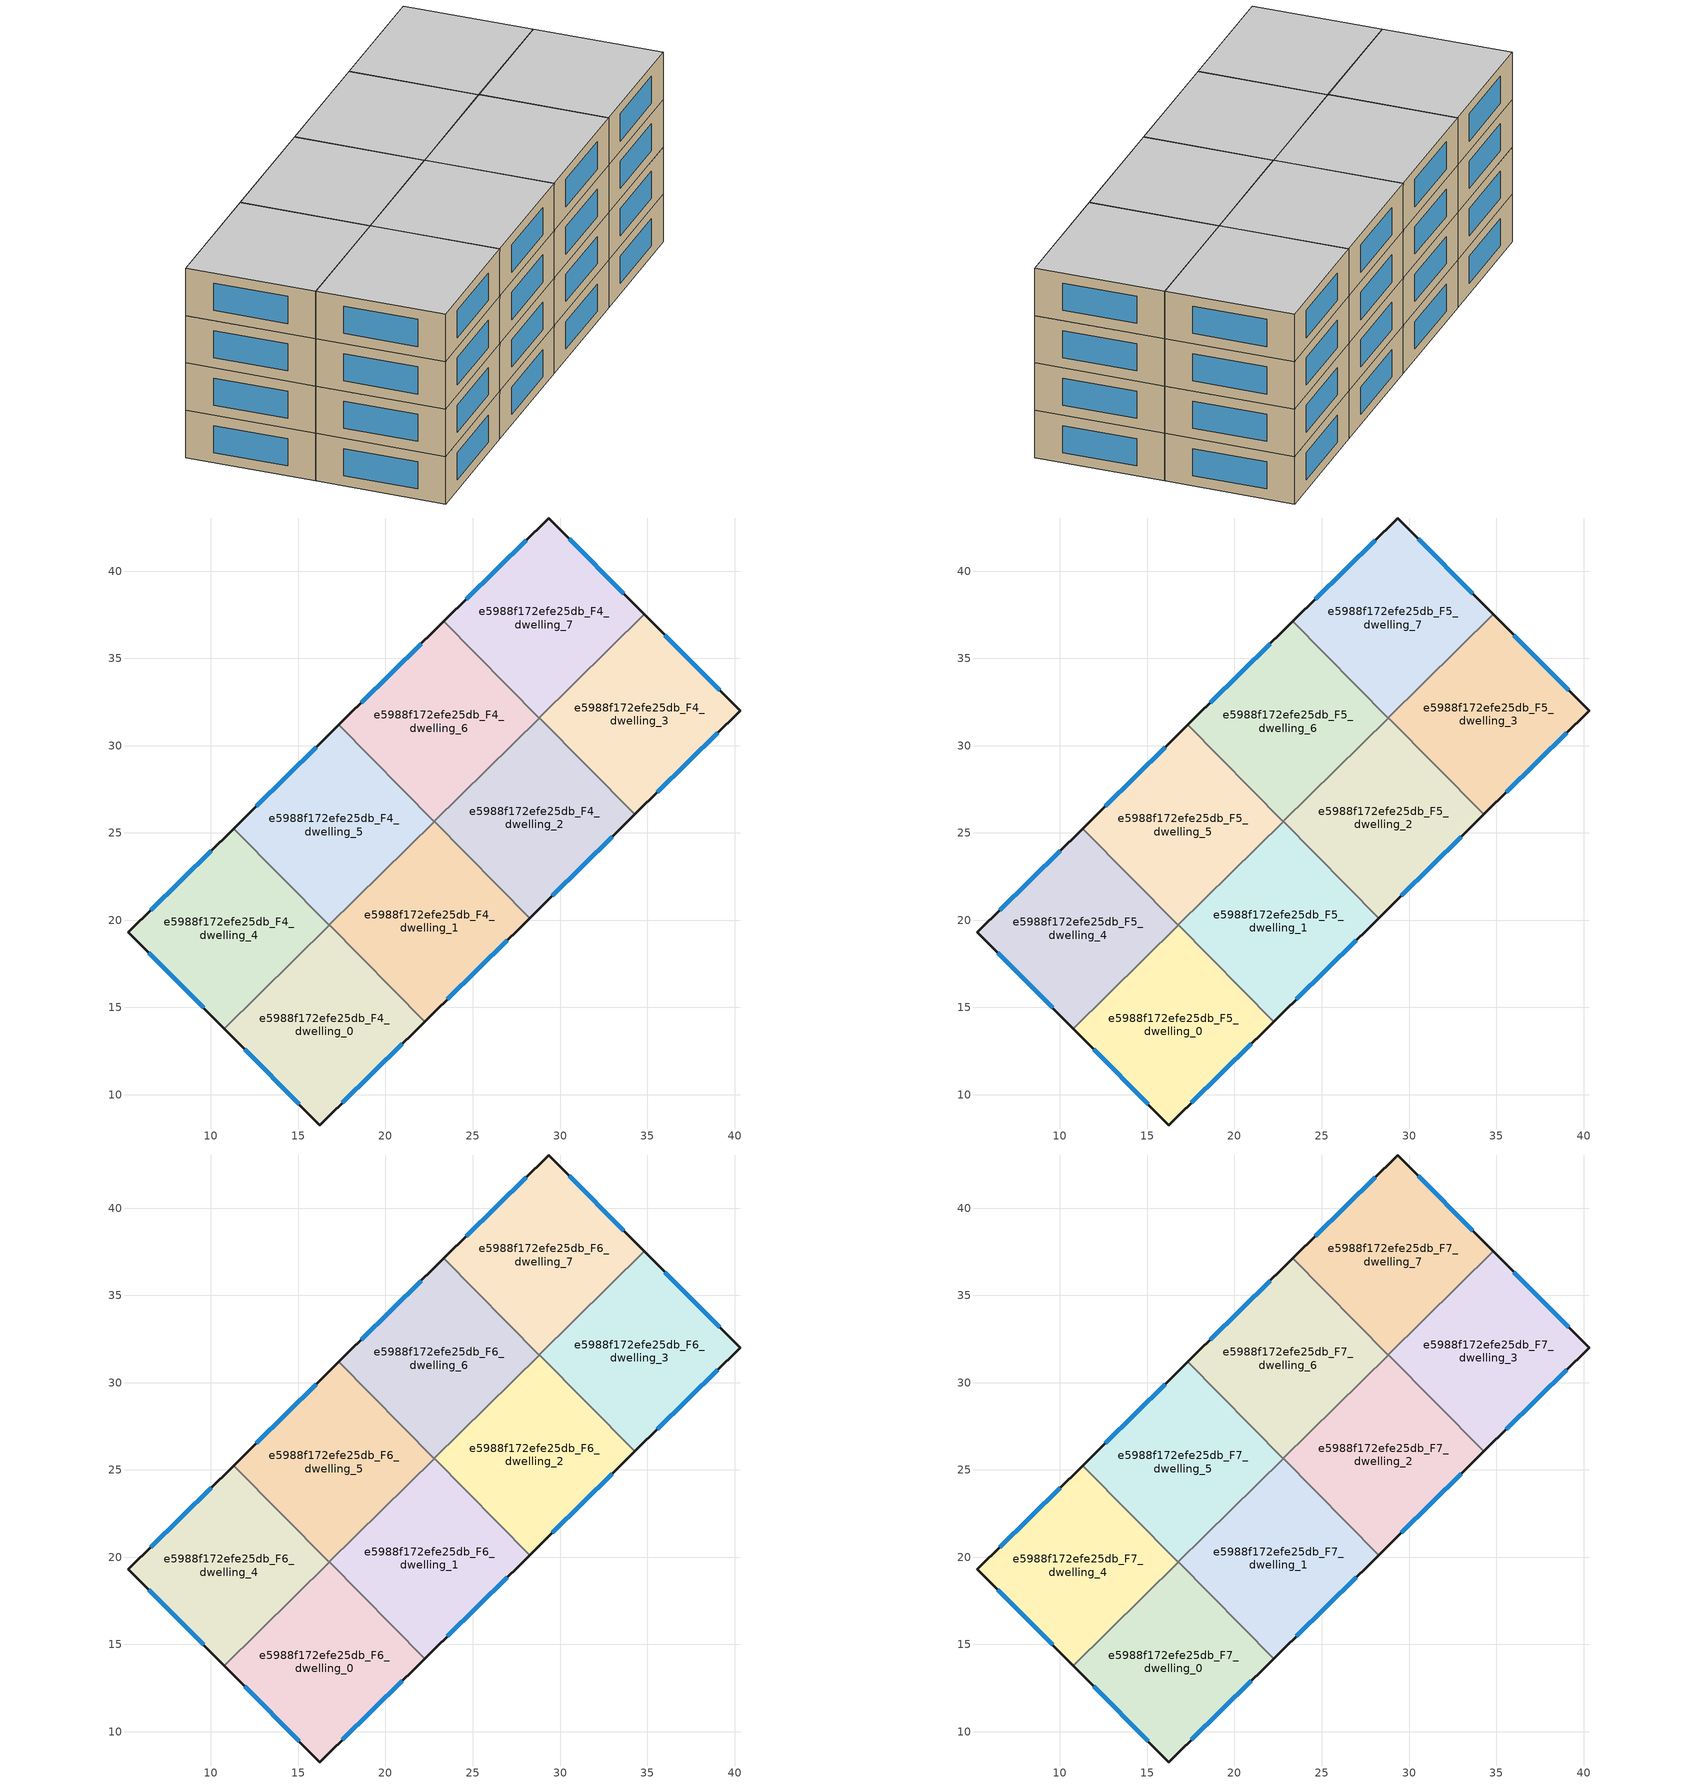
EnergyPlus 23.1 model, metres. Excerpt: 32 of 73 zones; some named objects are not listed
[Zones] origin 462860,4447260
e5988f172efe25db_F4_dwelling_0
 floor to e5988f172efe25db_F3_dwelling_0 (EU_floor_Construction): 16.79,19.73 22.25,14.19 16.25,8.27 10.76,13.79 z12
 wall outside (EU_wall_Construction): 10.76,13.79 16.25,8.27 22.25,14.19 z12:15
 wall to e5988f172efe25db_F4_dwelling_1 (EU_wall_Construction): 22.25,14.19 16.79,19.73 z12:15
 wall to e5988f172efe25db_F4_dwelling_4 (EU_wall_Construction): 16.77,19.71 10.76,13.79 z12:15
 wall to e5988f172efe25db_F4_dwelling_5 (EU_wall_Construction): 16.79,19.73 16.77,19.71 z12:15
 window (EU_Window_Construction): 17.53,9.54 20.97,12.92 / 11.94,12.61 15.07,9.45 z12.64:14.36
e5988f172efe25db_F4_dwelling_1
 floor to e5988f172efe25db_F3_dwelling_1 (EU_floor_Construction): 22.8,25.67 28.27,20.12 22.25,14.19 16.79,19.73 z12
 wall outside (EU_wall_Construction): 22.25,14.19 28.27,20.12 z12:15
 wall to e5988f172efe25db_F4_dwelling_2 (EU_wall_Construction): 28.27,20.12 22.8,25.67 z12:15
 wall to e5988f172efe25db_F4_dwelling_5 (EU_wall_Construction): 22.78,25.65 16.79,19.73 z12:15
 wall to e5988f172efe25db_F4_dwelling_6 (EU_wall_Construction): 22.8,25.67 22.78,25.65 z12:15
 window (EU_Window_Construction): 23.54,15.46 26.98,18.85 z12.64:14.36
e5988f172efe25db_F4_dwelling_2
 floor to e5988f172efe25db_F3_dwelling_2 (EU_floor_Construction): 28.82,31.6 34.29,26.06 28.27,20.12 22.8,25.67 z12
 wall outside (EU_wall_Construction): 28.27,20.12 34.29,26.06 z12:15
 wall to e5988f172efe25db_F4_dwelling_3 (EU_wall_Construction): 34.29,26.06 28.82,31.6 z12:15
 wall to e5988f172efe25db_F4_dwelling_6 (EU_wall_Construction): 28.8,31.58 22.8,25.67 z12:15
 wall to e5988f172efe25db_F4_dwelling_7 (EU_wall_Construction): 28.82,31.6 28.8,31.58 z12:15
 window (EU_Window_Construction): 29.56,21.4 33,24.79 z12.64:14.36
e5988f172efe25db_F4_dwelling_3
 floor to e5988f172efe25db_F3_dwelling_3 (EU_floor_Construction): 34.83,37.52 40.31,32 34.29,26.06 28.82,31.6 z12
 wall outside (EU_wall_Construction): 34.29,26.06 40.31,32 34.83,37.52 z12:15
 wall to e5988f172efe25db_F4_dwelling_7 (EU_wall_Construction): 34.83,37.52 28.82,31.6 z12:15
 window (EU_Window_Construction): 39.14,33.18 36,36.34 / 35.58,27.33 39.02,30.73 z12.64:14.36
e5988f172efe25db_F4_dwelling_4
 floor to e5988f172efe25db_F3_dwelling_4 (EU_floor_Construction): 11.3,25.25 16.77,19.71 10.76,13.79 5.27,19.31 z12
 wall outside (EU_wall_Construction): 11.3,25.25 5.27,19.31 10.76,13.79 z12:15
 wall to e5988f172efe25db_F4_dwelling_5 (EU_wall_Construction): 16.77,19.71 11.3,25.25 z12:15
 window (EU_Window_Construction): 6.45,18.13 9.58,14.97 / 10.01,23.98 6.57,20.58 z12.64:14.36
e5988f172efe25db_F4_dwelling_5
 floor to e5988f172efe25db_F3_dwelling_5 (EU_floor_Construction): 17.32,31.19 22.78,25.64 16.77,19.71 11.3,25.25 z12
 wall outside (EU_wall_Construction): 17.32,31.19 11.3,25.25 z12:15
 wall to e5988f172efe25db_F4_dwelling_6 (EU_wall_Construction): 22.78,25.64 17.32,31.19 z12:15
 window (EU_Window_Construction): 16.03,29.92 12.59,26.53 z12.64:14.36
e5988f172efe25db_F4_dwelling_6
 floor to e5988f172efe25db_F3_dwelling_6 (EU_floor_Construction): 23.34,37.12 28.8,31.58 22.78,25.64 17.32,31.19 z12
 wall outside (EU_wall_Construction): 23.34,37.12 17.32,31.19 z12:15
 wall to e5988f172efe25db_F4_dwelling_7 (EU_wall_Construction): 28.8,31.58 23.34,37.12 z12:15
 window (EU_Window_Construction): 22.05,35.85 18.61,32.46 z12.64:14.36
e5988f172efe25db_F4_dwelling_7
 floor to e5988f172efe25db_F3_dwelling_7 (EU_floor_Construction): 29.34,43.04 34.83,37.52 28.8,31.58 23.34,37.12 z12
 wall outside (EU_wall_Construction): 34.83,37.52 29.34,43.04 23.34,37.12 z12:15
 window (EU_Window_Construction): 28.06,41.78 24.62,38.39 / 33.65,38.71 30.52,41.86 z12.64:14.36
e5988f172efe25db_F5_dwelling_0
 floor to e5988f172efe25db_F4_dwelling_0 (EU_floor_Construction): 16.79,19.73 22.25,14.19 16.25,8.27 10.76,13.79 z15
 wall outside (EU_wall_Construction): 10.76,13.79 16.25,8.27 22.25,14.19 z15:18
 wall to e5988f172efe25db_F5_dwelling_1 (EU_wall_Construction): 22.25,14.19 16.79,19.73 z15:18
 wall to e5988f172efe25db_F5_dwelling_4 (EU_wall_Construction): 16.77,19.71 10.76,13.79 z15:18
 wall to e5988f172efe25db_F5_dwelling_5 (EU_wall_Construction): 16.79,19.73 16.77,19.71 z15:18
 window (EU_Window_Construction): 17.53,9.54 20.97,12.92 / 11.94,12.61 15.07,9.45 z15.64:17.36
e5988f172efe25db_F5_dwelling_1
 floor to e5988f172efe25db_F4_dwelling_1 (EU_floor_Construction): 22.8,25.67 28.27,20.12 22.25,14.19 16.79,19.73 z15
 wall outside (EU_wall_Construction): 22.25,14.19 28.27,20.12 z15:18
 wall to e5988f172efe25db_F5_dwelling_2 (EU_wall_Construction): 28.27,20.12 22.8,25.67 z15:18
 wall to e5988f172efe25db_F5_dwelling_5 (EU_wall_Construction): 22.78,25.65 16.79,19.73 z15:18
 wall to e5988f172efe25db_F5_dwelling_6 (EU_wall_Construction): 22.8,25.67 22.78,25.65 z15:18
 window (EU_Window_Construction): 23.54,15.46 26.98,18.85 z15.64:17.36
e5988f172efe25db_F5_dwelling_2
 floor to e5988f172efe25db_F4_dwelling_2 (EU_floor_Construction): 28.82,31.6 34.29,26.06 28.27,20.12 22.8,25.67 z15
 wall outside (EU_wall_Construction): 28.27,20.12 34.29,26.06 z15:18
 wall to e5988f172efe25db_F5_dwelling_3 (EU_wall_Construction): 34.29,26.06 28.82,31.6 z15:18
 wall to e5988f172efe25db_F5_dwelling_6 (EU_wall_Construction): 28.8,31.58 22.8,25.67 z15:18
 wall to e5988f172efe25db_F5_dwelling_7 (EU_wall_Construction): 28.82,31.6 28.8,31.58 z15:18
 window (EU_Window_Construction): 29.56,21.4 33,24.79 z15.64:17.36
e5988f172efe25db_F5_dwelling_3
 floor to e5988f172efe25db_F4_dwelling_3 (EU_floor_Construction): 34.83,37.52 40.31,32 34.29,26.06 28.82,31.6 z15
 wall outside (EU_wall_Construction): 34.29,26.06 40.31,32 34.83,37.52 z15:18
 wall to e5988f172efe25db_F5_dwelling_7 (EU_wall_Construction): 34.83,37.52 28.82,31.6 z15:18
 window (EU_Window_Construction): 39.14,33.18 36,36.34 / 35.58,27.33 39.02,30.73 z15.64:17.36
e5988f172efe25db_F5_dwelling_4
 floor to e5988f172efe25db_F4_dwelling_4 (EU_floor_Construction): 11.3,25.25 16.77,19.71 10.76,13.79 5.27,19.31 z15
 wall outside (EU_wall_Construction): 11.3,25.25 5.27,19.31 10.76,13.79 z15:18
 wall to e5988f172efe25db_F5_dwelling_5 (EU_wall_Construction): 16.77,19.71 11.3,25.25 z15:18
 window (EU_Window_Construction): 6.45,18.13 9.58,14.97 / 10.01,23.98 6.57,20.58 z15.64:17.36
e5988f172efe25db_F5_dwelling_5
 floor to e5988f172efe25db_F4_dwelling_5 (EU_floor_Construction): 17.32,31.19 22.78,25.64 16.77,19.71 11.3,25.25 z15
 wall outside (EU_wall_Construction): 17.32,31.19 11.3,25.25 z15:18
 wall to e5988f172efe25db_F5_dwelling_6 (EU_wall_Construction): 22.78,25.64 17.32,31.19 z15:18
 window (EU_Window_Construction): 16.03,29.92 12.59,26.53 z15.64:17.36
e5988f172efe25db_F5_dwelling_6
 floor to e5988f172efe25db_F4_dwelling_6 (EU_floor_Construction): 23.34,37.12 28.8,31.58 22.78,25.64 17.32,31.19 z15
 wall outside (EU_wall_Construction): 23.34,37.12 17.32,31.19 z15:18
 wall to e5988f172efe25db_F5_dwelling_7 (EU_wall_Construction): 28.8,31.58 23.34,37.12 z15:18
 window (EU_Window_Construction): 22.05,35.85 18.61,32.46 z15.64:17.36
e5988f172efe25db_F5_dwelling_7
 floor to e5988f172efe25db_F4_dwelling_7 (EU_floor_Construction): 29.34,43.04 34.83,37.52 28.8,31.58 23.34,37.12 z15
 wall outside (EU_wall_Construction): 34.83,37.52 29.34,43.04 23.34,37.12 z15:18
 window (EU_Window_Construction): 28.06,41.78 24.62,38.39 / 33.65,38.71 30.52,41.86 z15.64:17.36
e5988f172efe25db_F6_dwelling_0
 floor to e5988f172efe25db_F5_dwelling_0 (EU_floor_Construction): 16.79,19.73 22.25,14.19 16.25,8.27 10.76,13.79 z18
 wall outside (EU_wall_Construction): 10.76,13.79 16.25,8.27 22.25,14.19 z18:21
 wall to e5988f172efe25db_F6_dwelling_1 (EU_wall_Construction): 22.25,14.19 16.79,19.73 z18:21
 wall to e5988f172efe25db_F6_dwelling_4 (EU_wall_Construction): 16.77,19.71 10.76,13.79 z18:21
 wall to e5988f172efe25db_F6_dwelling_5 (EU_wall_Construction): 16.79,19.73 16.77,19.71 z18:21
 window (EU_Window_Construction): 17.53,9.54 20.97,12.92 / 11.94,12.61 15.07,9.45 z18.64:20.36
e5988f172efe25db_F6_dwelling_1
 floor to e5988f172efe25db_F5_dwelling_1 (EU_floor_Construction): 22.8,25.67 28.27,20.12 22.25,14.19 16.79,19.73 z18
 wall outside (EU_wall_Construction): 22.25,14.19 28.27,20.12 z18:21
 wall to e5988f172efe25db_F6_dwelling_2 (EU_wall_Construction): 28.27,20.12 22.8,25.67 z18:21
 wall to e5988f172efe25db_F6_dwelling_5 (EU_wall_Construction): 22.78,25.65 16.79,19.73 z18:21
 wall to e5988f172efe25db_F6_dwelling_6 (EU_wall_Construction): 22.8,25.67 22.78,25.65 z18:21
 window (EU_Window_Construction): 23.54,15.46 26.98,18.85 z18.64:20.36
e5988f172efe25db_F6_dwelling_2
 floor to e5988f172efe25db_F5_dwelling_2 (EU_floor_Construction): 28.82,31.6 34.29,26.06 28.27,20.12 22.8,25.67 z18
 wall outside (EU_wall_Construction): 28.27,20.12 34.29,26.06 z18:21
 wall to e5988f172efe25db_F6_dwelling_3 (EU_wall_Construction): 34.29,26.06 28.82,31.6 z18:21
 wall to e5988f172efe25db_F6_dwelling_6 (EU_wall_Construction): 28.8,31.58 22.8,25.67 z18:21
 wall to e5988f172efe25db_F6_dwelling_7 (EU_wall_Construction): 28.82,31.6 28.8,31.58 z18:21
 window (EU_Window_Construction): 29.56,21.4 33,24.79 z18.64:20.36
e5988f172efe25db_F6_dwelling_3
 floor to e5988f172efe25db_F5_dwelling_3 (EU_floor_Construction): 34.83,37.52 40.31,32 34.29,26.06 28.82,31.6 z18
 wall outside (EU_wall_Construction): 34.29,26.06 40.31,32 34.83,37.52 z18:21
 wall to e5988f172efe25db_F6_dwelling_7 (EU_wall_Construction): 34.83,37.52 28.82,31.6 z18:21
 window (EU_Window_Construction): 39.14,33.18 36,36.34 / 35.58,27.33 39.02,30.73 z18.64:20.36
e5988f172efe25db_F6_dwelling_4
 floor to e5988f172efe25db_F5_dwelling_4 (EU_floor_Construction): 11.3,25.25 16.77,19.71 10.76,13.79 5.27,19.31 z18
 wall outside (EU_wall_Construction): 11.3,25.25 5.27,19.31 10.76,13.79 z18:21
 wall to e5988f172efe25db_F6_dwelling_5 (EU_wall_Construction): 16.77,19.71 11.3,25.25 z18:21
 window (EU_Window_Construction): 6.45,18.13 9.58,14.97 / 10.01,23.98 6.57,20.58 z18.64:20.36
e5988f172efe25db_F6_dwelling_5
 floor to e5988f172efe25db_F5_dwelling_5 (EU_floor_Construction): 17.32,31.19 22.78,25.64 16.77,19.71 11.3,25.25 z18
 wall outside (EU_wall_Construction): 17.32,31.19 11.3,25.25 z18:21
 wall to e5988f172efe25db_F6_dwelling_6 (EU_wall_Construction): 22.78,25.64 17.32,31.19 z18:21
 window (EU_Window_Construction): 16.03,29.92 12.59,26.53 z18.64:20.36
e5988f172efe25db_F6_dwelling_6
 floor to e5988f172efe25db_F5_dwelling_6 (EU_floor_Construction): 23.34,37.12 28.8,31.58 22.78,25.64 17.32,31.19 z18
 wall outside (EU_wall_Construction): 23.34,37.12 17.32,31.19 z18:21
 wall to e5988f172efe25db_F6_dwelling_7 (EU_wall_Construction): 28.8,31.58 23.34,37.12 z18:21
 window (EU_Window_Construction): 22.05,35.85 18.61,32.46 z18.64:20.36
e5988f172efe25db_F6_dwelling_7
 floor to e5988f172efe25db_F5_dwelling_7 (EU_floor_Construction): 29.34,43.04 34.83,37.52 28.8,31.58 23.34,37.12 z18
 wall outside (EU_wall_Construction): 34.83,37.52 29.34,43.04 23.34,37.12 z18:21
 window (EU_Window_Construction): 28.06,41.78 24.62,38.39 / 33.65,38.71 30.52,41.86 z18.64:20.36
e5988f172efe25db_F7_dwelling_0
 floor to e5988f172efe25db_F6_dwelling_0 (EU_floor_Construction): 16.79,19.73 22.25,14.19 16.25,8.27 10.76,13.79 z21
 wall outside (EU_wall_Construction): 10.76,13.79 16.25,8.27 22.25,14.19 z21:24
 wall to e5988f172efe25db_F7_dwelling_1 (EU_wall_Construction): 22.25,14.19 16.79,19.73 z21:24
 wall to e5988f172efe25db_F7_dwelling_4 (EU_wall_Construction): 16.77,19.71 10.76,13.79 z21:24
 wall to e5988f172efe25db_F7_dwelling_5 (EU_wall_Construction): 16.79,19.73 16.77,19.71 z21:24
 window (EU_Window_Construction): 17.53,9.54 20.97,12.92 / 11.94,12.61 15.07,9.45 z21.64:23.36
 ceiling to e5988f172efe25db_F8_dwelling_0 (EU_floor_Construction): 22.25,14.19 16.79,19.73 10.76,13.79 16.25,8.27 z24
e5988f172efe25db_F7_dwelling_1
 floor to e5988f172efe25db_F6_dwelling_1 (EU_floor_Construction): 22.8,25.67 28.27,20.12 22.25,14.19 16.79,19.73 z21
 wall outside (EU_wall_Construction): 22.25,14.19 28.27,20.12 z21:24
 wall to e5988f172efe25db_F7_dwelling_2 (EU_wall_Construction): 28.27,20.12 22.8,25.67 z21:24
 wall to e5988f172efe25db_F7_dwelling_5 (EU_wall_Construction): 22.78,25.65 16.79,19.73 z21:24
 wall to e5988f172efe25db_F7_dwelling_6 (EU_wall_Construction): 22.8,25.67 22.78,25.65 z21:24
 window (EU_Window_Construction): 23.54,15.46 26.98,18.85 z21.64:23.36
 ceiling to e5988f172efe25db_F8_dwelling_1 (EU_floor_Construction): 28.27,20.12 22.8,25.67 16.79,19.73 22.25,14.19 z24
e5988f172efe25db_F7_dwelling_2
 floor to e5988f172efe25db_F6_dwelling_2 (EU_floor_Construction): 28.82,31.6 34.29,26.06 28.27,20.12 22.8,25.67 z21
 wall outside (EU_wall_Construction): 28.27,20.12 34.29,26.06 z21:24
 wall to e5988f172efe25db_F7_dwelling_3 (EU_wall_Construction): 34.29,26.06 28.82,31.6 z21:24
 wall to e5988f172efe25db_F7_dwelling_6 (EU_wall_Construction): 28.8,31.58 22.8,25.67 z21:24
 wall to e5988f172efe25db_F7_dwelling_7 (EU_wall_Construction): 28.82,31.6 28.8,31.58 z21:24
 window (EU_Window_Construction): 29.56,21.4 33,24.79 z21.64:23.36
 ceiling to e5988f172efe25db_F8_dwelling_2 (EU_floor_Construction): 34.29,26.06 28.82,31.6 22.8,25.67 28.27,20.12 z24
e5988f172efe25db_F7_dwelling_3
 floor to e5988f172efe25db_F6_dwelling_3 (EU_floor_Construction): 34.83,37.52 40.31,32 34.29,26.06 28.82,31.6 z21
 wall outside (EU_wall_Construction): 34.29,26.06 40.31,32 34.83,37.52 z21:24
 wall to e5988f172efe25db_F7_dwelling_7 (EU_wall_Construction): 34.83,37.52 28.82,31.6 z21:24
 window (EU_Window_Construction): 39.14,33.18 36,36.34 / 35.58,27.33 39.02,30.73 z21.64:23.36
 ceiling to e5988f172efe25db_F8_dwelling_3 (EU_floor_Construction): 40.31,32 34.83,37.52 28.82,31.6 34.29,26.06 z24
e5988f172efe25db_F7_dwelling_4
 floor to e5988f172efe25db_F6_dwelling_4 (EU_floor_Construction): 11.3,25.25 16.77,19.71 10.76,13.79 5.27,19.31 z21
 wall outside (EU_wall_Construction): 11.3,25.25 5.27,19.31 10.76,13.79 z21:24
 wall to e5988f172efe25db_F7_dwelling_5 (EU_wall_Construction): 16.77,19.71 11.3,25.25 z21:24
 window (EU_Window_Construction): 6.45,18.13 9.58,14.97 / 10.01,23.98 6.57,20.58 z21.64:23.36
 ceiling to e5988f172efe25db_F8_dwelling_4 (EU_floor_Construction): 16.77,19.71 11.3,25.25 5.27,19.31 10.76,13.79 z24
e5988f172efe25db_F7_dwelling_5
 floor to e5988f172efe25db_F6_dwelling_5 (EU_floor_Construction): 17.32,31.19 22.78,25.64 16.77,19.71 11.3,25.25 z21
 wall outside (EU_wall_Construction): 17.32,31.19 11.3,25.25 z21:24
 wall to e5988f172efe25db_F7_dwelling_6 (EU_wall_Construction): 22.78,25.64 17.32,31.19 z21:24
 window (EU_Window_Construction): 16.03,29.92 12.59,26.53 z21.64:23.36
 ceiling to e5988f172efe25db_F8_dwelling_5 (EU_floor_Construction): 22.78,25.64 17.32,31.19 11.3,25.25 16.77,19.71 z24
e5988f172efe25db_F7_dwelling_6
 floor to e5988f172efe25db_F6_dwelling_6 (EU_floor_Construction): 23.34,37.12 28.8,31.58 22.78,25.64 17.32,31.19 z21
 wall outside (EU_wall_Construction): 23.34,37.12 17.32,31.19 z21:24
 wall to e5988f172efe25db_F7_dwelling_7 (EU_wall_Construction): 28.8,31.58 23.34,37.12 z21:24
 window (EU_Window_Construction): 22.05,35.85 18.61,32.46 z21.64:23.36
 ceiling to e5988f172efe25db_F8_dwelling_6 (EU_floor_Construction): 28.8,31.58 23.34,37.12 17.32,31.19 22.78,25.64 z24
e5988f172efe25db_F7_dwelling_7
 floor to e5988f172efe25db_F6_dwelling_7 (EU_floor_Construction): 29.34,43.04 34.83,37.52 28.8,31.58 23.34,37.12 z21
 wall outside (EU_wall_Construction): 34.83,37.52 29.34,43.04 23.34,37.12 z21:24
 window (EU_Window_Construction): 28.06,41.78 24.62,38.39 / 33.65,38.71 30.52,41.86 z21.64:23.36
 ceiling to e5988f172efe25db_F8_dwelling_7 (EU_floor_Construction): 34.83,37.52 29.34,43.04 23.34,37.12 28.8,31.58 z24
[Building]
EU S2 Campaign: North Axis=0; Terrain=City; Solar Distribution=FullExterior
[Site:Location]
Yerevan-Zvartnots.Intl.AP: Latitude=40.15; Longitude=44.383; Time Zone=4; Elevation=854
[SizingPeriod:WeatherFileDays]
AnnualSizingPeriod: Begin Month=1; Begin Day of Month=1; End Month=12; End Day of Month=31; Day of Week for Start Day=Monday; Use Weather File Daylight Saving Period=No; Use Weather File Rain and Snow Indicators=No
[MATERIAL]
EU_InternalMass_Material: Roughness=MediumRough; Thickness=0.1; Conductivity=1; Density=1800; Specific Heat=900; Thermal Absorptance=0.9; Solar Absorptance=0.7; Visible Absorptance=0.7
[MATERIAL:NOMASS] Roughness=MediumRough; Thermal Absorptance=0.9; Solar Absorptance=0.7; Visible Absorptance=0.7
Name | Thermal Resistance
EU_wall_NoMass | 1.05043
EU_floor_NoMass | 0.478065
[WINDOWMATERIAL:SIMPLEGLAZINGSYSTEM]
EU_Window_SimpleGlazing: UFactor=2.5566; Solar Heat Gain Coefficient=0.75; Visible Transmittance=0.75
[CONSTRUCTION]
EU_wall_Construction: EU_wall_NoMass
EU_floor_Construction: EU_floor_NoMass
EU_Window_Construction: EU_Window_SimpleGlazing
EU_InternalMass_Construction: EU_InternalMass_Material
[ZONE] Type=1; Multiplier=1; Ceiling Height=autocalculate; Floor Area=autocalculate; Part of Total Floor Area=Yes
Name | Volume
e5988f172efe25db_F4_dwelling_0; e5988f172efe25db_F5_dwelling_0; e5988f172efe25db_F6_dwelling_0; e5988f172efe25db_F7_dwelling_0 | 197.323
e5988f172efe25db_F4_dwelling_1; e5988f172efe25db_F5_dwelling_1; e5988f172efe25db_F6_dwelling_1; e5988f172efe25db_F7_dwelling_1 | 197.292
e5988f172efe25db_F4_dwelling_2; e5988f172efe25db_F5_dwelling_2; e5988f172efe25db_F6_dwelling_2; e5988f172efe25db_F7_dwelling_2 | 197.291
e5988f172efe25db_F4_dwelling_3; e5988f172efe25db_F5_dwelling_3; e5988f172efe25db_F6_dwelling_3; e5988f172efe25db_F7_dwelling_3 | 197.306
e5988f172efe25db_F4_dwelling_4; e5988f172efe25db_F5_dwelling_4; e5988f172efe25db_F6_dwelling_4; e5988f172efe25db_F7_dwelling_4; e5988f172efe25db_F4_dwelling_7; e5988f172efe25db_F5_dwelling_7; e5988f172efe25db_F6_dwelling_7; e5988f172efe25db_F7_dwelling_7 | 197.342
e5988f172efe25db_F4_dwelling_5; e5988f172efe25db_F5_dwelling_5; e5988f172efe25db_F6_dwelling_5; e5988f172efe25db_F7_dwelling_5 | 197.328
e5988f172efe25db_F4_dwelling_6; e5988f172efe25db_F5_dwelling_6; e5988f172efe25db_F6_dwelling_6; e5988f172efe25db_F7_dwelling_6 | 197.345
[INTERNALMASS] Construction=EU_InternalMass_Construction
Name | Zone or ZoneList | Surface Area
e5988f172efe25db_F4_dwelling_0_EU_InternalMass | e5988f172efe25db_F4_dwelling_0 | 65.7744
e5988f172efe25db_F4_dwelling_1_EU_InternalMass | e5988f172efe25db_F4_dwelling_1 | 65.764
e5988f172efe25db_F4_dwelling_2_EU_InternalMass | e5988f172efe25db_F4_dwelling_2 | 65.7638
e5988f172efe25db_F4_dwelling_3_EU_InternalMass | e5988f172efe25db_F4_dwelling_3 | 65.7687
e5988f172efe25db_F4_dwelling_4_EU_InternalMass | e5988f172efe25db_F4_dwelling_4 | 65.7804
e5988f172efe25db_F4_dwelling_5_EU_InternalMass | e5988f172efe25db_F4_dwelling_5 | 65.776
e5988f172efe25db_F4_dwelling_6_EU_InternalMass | e5988f172efe25db_F4_dwelling_6 | 65.7817
e5988f172efe25db_F4_dwelling_7_EU_InternalMass | e5988f172efe25db_F4_dwelling_7 | 65.7806
e5988f172efe25db_F5_dwelling_0_EU_InternalMass | e5988f172efe25db_F5_dwelling_0 | 65.7744
e5988f172efe25db_F5_dwelling_1_EU_InternalMass | e5988f172efe25db_F5_dwelling_1 | 65.764
e5988f172efe25db_F5_dwelling_2_EU_InternalMass | e5988f172efe25db_F5_dwelling_2 | 65.7638
e5988f172efe25db_F5_dwelling_3_EU_InternalMass | e5988f172efe25db_F5_dwelling_3 | 65.7687
e5988f172efe25db_F5_dwelling_4_EU_InternalMass | e5988f172efe25db_F5_dwelling_4 | 65.7804
e5988f172efe25db_F5_dwelling_5_EU_InternalMass | e5988f172efe25db_F5_dwelling_5 | 65.776
e5988f172efe25db_F5_dwelling_6_EU_InternalMass | e5988f172efe25db_F5_dwelling_6 | 65.7817
e5988f172efe25db_F5_dwelling_7_EU_InternalMass | e5988f172efe25db_F5_dwelling_7 | 65.7806
e5988f172efe25db_F6_dwelling_0_EU_InternalMass | e5988f172efe25db_F6_dwelling_0 | 65.7744
e5988f172efe25db_F6_dwelling_1_EU_InternalMass | e5988f172efe25db_F6_dwelling_1 | 65.764
e5988f172efe25db_F6_dwelling_2_EU_InternalMass | e5988f172efe25db_F6_dwelling_2 | 65.7638
e5988f172efe25db_F6_dwelling_3_EU_InternalMass | e5988f172efe25db_F6_dwelling_3 | 65.7687
e5988f172efe25db_F6_dwelling_4_EU_InternalMass | e5988f172efe25db_F6_dwelling_4 | 65.7804
e5988f172efe25db_F6_dwelling_5_EU_InternalMass | e5988f172efe25db_F6_dwelling_5 | 65.776
e5988f172efe25db_F6_dwelling_6_EU_InternalMass | e5988f172efe25db_F6_dwelling_6 | 65.7817
e5988f172efe25db_F6_dwelling_7_EU_InternalMass | e5988f172efe25db_F6_dwelling_7 | 65.7806
e5988f172efe25db_F7_dwelling_0_EU_InternalMass | e5988f172efe25db_F7_dwelling_0 | 65.7744
e5988f172efe25db_F7_dwelling_1_EU_InternalMass | e5988f172efe25db_F7_dwelling_1 | 65.764
e5988f172efe25db_F7_dwelling_2_EU_InternalMass | e5988f172efe25db_F7_dwelling_2 | 65.7638
e5988f172efe25db_F7_dwelling_3_EU_InternalMass | e5988f172efe25db_F7_dwelling_3 | 65.7687
e5988f172efe25db_F7_dwelling_4_EU_InternalMass | e5988f172efe25db_F7_dwelling_4 | 65.7804
e5988f172efe25db_F7_dwelling_5_EU_InternalMass | e5988f172efe25db_F7_dwelling_5 | 65.776
e5988f172efe25db_F7_dwelling_6_EU_InternalMass | e5988f172efe25db_F7_dwelling_6 | 65.7817
e5988f172efe25db_F7_dwelling_7_EU_InternalMass | e5988f172efe25db_F7_dwelling_7 | 65.7806
[OTHEREQUIPMENT] Fuel Type=Electricity; Design Level Calculation Method=Watts/Area; Power per Zone Floor Area=1; Fraction Latent=0; Fraction Radiant=0; Fraction Lost=0; Carbon Dioxide Generation Rate=0; EndUse Subcategory=EU_Step8_InternalGains
Name | Zone or ZoneList or Space or SpaceList | Schedule
EU_Step8_InternalGain_e5988f172efe25db_F4_dwelling_0_f000 | e5988f172efe25db_F4_dwelling_0 | EU_Step8_GainSchedule_e5988f172efe25db_F4_dwelling_0_f000
EU_Step8_InternalGain_e5988f172efe25db_F4_dwelling_1_f000 | e5988f172efe25db_F4_dwelling_1 | EU_Step8_GainSchedule_e5988f172efe25db_F4_dwelling_1_f000
EU_Step8_InternalGain_e5988f172efe25db_F4_dwelling_2_f000 | e5988f172efe25db_F4_dwelling_2 | EU_Step8_GainSchedule_e5988f172efe25db_F4_dwelling_2_f000
EU_Step8_InternalGain_e5988f172efe25db_F4_dwelling_3_f000 | e5988f172efe25db_F4_dwelling_3 | EU_Step8_GainSchedule_e5988f172efe25db_F4_dwelling_3_f000
EU_Step8_InternalGain_e5988f172efe25db_F4_dwelling_4_f000 | e5988f172efe25db_F4_dwelling_4 | EU_Step8_GainSchedule_e5988f172efe25db_F4_dwelling_4_f000
EU_Step8_InternalGain_e5988f172efe25db_F4_dwelling_5_f000 | e5988f172efe25db_F4_dwelling_5 | EU_Step8_GainSchedule_e5988f172efe25db_F4_dwelling_5_f000
EU_Step8_InternalGain_e5988f172efe25db_F4_dwelling_6_f000 | e5988f172efe25db_F4_dwelling_6 | EU_Step8_GainSchedule_e5988f172efe25db_F4_dwelling_6_f000
EU_Step8_InternalGain_e5988f172efe25db_F4_dwelling_7_f000 | e5988f172efe25db_F4_dwelling_7 | EU_Step8_GainSchedule_e5988f172efe25db_F4_dwelling_7_f000
EU_Step8_InternalGain_e5988f172efe25db_F5_dwelling_0_f000 | e5988f172efe25db_F5_dwelling_0 | EU_Step8_GainSchedule_e5988f172efe25db_F5_dwelling_0_f000
EU_Step8_InternalGain_e5988f172efe25db_F5_dwelling_1_f000 | e5988f172efe25db_F5_dwelling_1 | EU_Step8_GainSchedule_e5988f172efe25db_F5_dwelling_1_f000
EU_Step8_InternalGain_e5988f172efe25db_F5_dwelling_2_f000 | e5988f172efe25db_F5_dwelling_2 | EU_Step8_GainSchedule_e5988f172efe25db_F5_dwelling_2_f000
EU_Step8_InternalGain_e5988f172efe25db_F5_dwelling_3_f000 | e5988f172efe25db_F5_dwelling_3 | EU_Step8_GainSchedule_e5988f172efe25db_F5_dwelling_3_f000
EU_Step8_InternalGain_e5988f172efe25db_F5_dwelling_4_f000 | e5988f172efe25db_F5_dwelling_4 | EU_Step8_GainSchedule_e5988f172efe25db_F5_dwelling_4_f000
EU_Step8_InternalGain_e5988f172efe25db_F5_dwelling_5_f000 | e5988f172efe25db_F5_dwelling_5 | EU_Step8_GainSchedule_e5988f172efe25db_F5_dwelling_5_f000
EU_Step8_InternalGain_e5988f172efe25db_F5_dwelling_6_f000 | e5988f172efe25db_F5_dwelling_6 | EU_Step8_GainSchedule_e5988f172efe25db_F5_dwelling_6_f000
EU_Step8_InternalGain_e5988f172efe25db_F5_dwelling_7_f000 | e5988f172efe25db_F5_dwelling_7 | EU_Step8_GainSchedule_e5988f172efe25db_F5_dwelling_7_f000
EU_Step8_InternalGain_e5988f172efe25db_F6_dwelling_0_f000 | e5988f172efe25db_F6_dwelling_0 | EU_Step8_GainSchedule_e5988f172efe25db_F6_dwelling_0_f000
EU_Step8_InternalGain_e5988f172efe25db_F6_dwelling_1_f000 | e5988f172efe25db_F6_dwelling_1 | EU_Step8_GainSchedule_e5988f172efe25db_F6_dwelling_1_f000
EU_Step8_InternalGain_e5988f172efe25db_F6_dwelling_2_f000 | e5988f172efe25db_F6_dwelling_2 | EU_Step8_GainSchedule_e5988f172efe25db_F6_dwelling_2_f000
EU_Step8_InternalGain_e5988f172efe25db_F6_dwelling_3_f000 | e5988f172efe25db_F6_dwelling_3 | EU_Step8_GainSchedule_e5988f172efe25db_F6_dwelling_3_f000
EU_Step8_InternalGain_e5988f172efe25db_F6_dwelling_4_f000 | e5988f172efe25db_F6_dwelling_4 | EU_Step8_GainSchedule_e5988f172efe25db_F6_dwelling_4_f000
EU_Step8_InternalGain_e5988f172efe25db_F6_dwelling_5_f000 | e5988f172efe25db_F6_dwelling_5 | EU_Step8_GainSchedule_e5988f172efe25db_F6_dwelling_5_f000
EU_Step8_InternalGain_e5988f172efe25db_F6_dwelling_6_f000 | e5988f172efe25db_F6_dwelling_6 | EU_Step8_GainSchedule_e5988f172efe25db_F6_dwelling_6_f000
EU_Step8_InternalGain_e5988f172efe25db_F6_dwelling_7_f000 | e5988f172efe25db_F6_dwelling_7 | EU_Step8_GainSchedule_e5988f172efe25db_F6_dwelling_7_f000
EU_Step8_InternalGain_e5988f172efe25db_F7_dwelling_0_f000 | e5988f172efe25db_F7_dwelling_0 | EU_Step8_GainSchedule_e5988f172efe25db_F7_dwelling_0_f000
EU_Step8_InternalGain_e5988f172efe25db_F7_dwelling_1_f000 | e5988f172efe25db_F7_dwelling_1 | EU_Step8_GainSchedule_e5988f172efe25db_F7_dwelling_1_f000
EU_Step8_InternalGain_e5988f172efe25db_F7_dwelling_2_f000 | e5988f172efe25db_F7_dwelling_2 | EU_Step8_GainSchedule_e5988f172efe25db_F7_dwelling_2_f000
EU_Step8_InternalGain_e5988f172efe25db_F7_dwelling_3_f000 | e5988f172efe25db_F7_dwelling_3 | EU_Step8_GainSchedule_e5988f172efe25db_F7_dwelling_3_f000
EU_Step8_InternalGain_e5988f172efe25db_F7_dwelling_4_f000 | e5988f172efe25db_F7_dwelling_4 | EU_Step8_GainSchedule_e5988f172efe25db_F7_dwelling_4_f000
EU_Step8_InternalGain_e5988f172efe25db_F7_dwelling_5_f000 | e5988f172efe25db_F7_dwelling_5 | EU_Step8_GainSchedule_e5988f172efe25db_F7_dwelling_5_f000
EU_Step8_InternalGain_e5988f172efe25db_F7_dwelling_6_f000 | e5988f172efe25db_F7_dwelling_6 | EU_Step8_GainSchedule_e5988f172efe25db_F7_dwelling_6_f000
EU_Step8_InternalGain_e5988f172efe25db_F7_dwelling_7_f000 | e5988f172efe25db_F7_dwelling_7 | EU_Step8_GainSchedule_e5988f172efe25db_F7_dwelling_7_f000
[ZONEVENTILATION:DESIGNFLOWRATE] Schedule=EU_AlwaysOn; Design Flow Rate Calculation Method=AirChanges/Hour; Air Changes per Hour=0.557805; Ventilation Type=Natural; Fan Pressure Rise=0; Fan Total Efficiency=1; Constant Term Coefficient=1; Temperature Term Coefficient=0; Velocity Term Coefficient=0; Velocity Squared Term Coefficient=0; Minimum Indoor Temperature=-100; Maximum Indoor Temperature=100; Delta Temperature=-100; Minimum Outdoor Temperature=-100; Maximum Outdoor Temperature=100; Maximum Wind Speed=40
Name | Zone or ZoneList or Space or SpaceList
EU_ConstantAir_e5988f172efe25db_F4_dwelling_0 | e5988f172efe25db_F4_dwelling_0
EU_ConstantAir_e5988f172efe25db_F4_dwelling_1 | e5988f172efe25db_F4_dwelling_1
EU_ConstantAir_e5988f172efe25db_F4_dwelling_2 | e5988f172efe25db_F4_dwelling_2
EU_ConstantAir_e5988f172efe25db_F4_dwelling_3 | e5988f172efe25db_F4_dwelling_3
EU_ConstantAir_e5988f172efe25db_F4_dwelling_4 | e5988f172efe25db_F4_dwelling_4
EU_ConstantAir_e5988f172efe25db_F4_dwelling_5 | e5988f172efe25db_F4_dwelling_5
EU_ConstantAir_e5988f172efe25db_F4_dwelling_6 | e5988f172efe25db_F4_dwelling_6
EU_ConstantAir_e5988f172efe25db_F4_dwelling_7 | e5988f172efe25db_F4_dwelling_7
EU_ConstantAir_e5988f172efe25db_F5_dwelling_0 | e5988f172efe25db_F5_dwelling_0
EU_ConstantAir_e5988f172efe25db_F5_dwelling_1 | e5988f172efe25db_F5_dwelling_1
EU_ConstantAir_e5988f172efe25db_F5_dwelling_2 | e5988f172efe25db_F5_dwelling_2
EU_ConstantAir_e5988f172efe25db_F5_dwelling_3 | e5988f172efe25db_F5_dwelling_3
EU_ConstantAir_e5988f172efe25db_F5_dwelling_4 | e5988f172efe25db_F5_dwelling_4
EU_ConstantAir_e5988f172efe25db_F5_dwelling_5 | e5988f172efe25db_F5_dwelling_5
EU_ConstantAir_e5988f172efe25db_F5_dwelling_6 | e5988f172efe25db_F5_dwelling_6
EU_ConstantAir_e5988f172efe25db_F5_dwelling_7 | e5988f172efe25db_F5_dwelling_7
EU_ConstantAir_e5988f172efe25db_F6_dwelling_0 | e5988f172efe25db_F6_dwelling_0
EU_ConstantAir_e5988f172efe25db_F6_dwelling_1 | e5988f172efe25db_F6_dwelling_1
EU_ConstantAir_e5988f172efe25db_F6_dwelling_2 | e5988f172efe25db_F6_dwelling_2
EU_ConstantAir_e5988f172efe25db_F6_dwelling_3 | e5988f172efe25db_F6_dwelling_3
EU_ConstantAir_e5988f172efe25db_F6_dwelling_4 | e5988f172efe25db_F6_dwelling_4
EU_ConstantAir_e5988f172efe25db_F6_dwelling_5 | e5988f172efe25db_F6_dwelling_5
EU_ConstantAir_e5988f172efe25db_F6_dwelling_6 | e5988f172efe25db_F6_dwelling_6
EU_ConstantAir_e5988f172efe25db_F6_dwelling_7 | e5988f172efe25db_F6_dwelling_7
EU_ConstantAir_e5988f172efe25db_F7_dwelling_0 | e5988f172efe25db_F7_dwelling_0
EU_ConstantAir_e5988f172efe25db_F7_dwelling_1 | e5988f172efe25db_F7_dwelling_1
EU_ConstantAir_e5988f172efe25db_F7_dwelling_2 | e5988f172efe25db_F7_dwelling_2
EU_ConstantAir_e5988f172efe25db_F7_dwelling_3 | e5988f172efe25db_F7_dwelling_3
EU_ConstantAir_e5988f172efe25db_F7_dwelling_4 | e5988f172efe25db_F7_dwelling_4
EU_ConstantAir_e5988f172efe25db_F7_dwelling_5 | e5988f172efe25db_F7_dwelling_5
EU_ConstantAir_e5988f172efe25db_F7_dwelling_6 | e5988f172efe25db_F7_dwelling_6
EU_ConstantAir_e5988f172efe25db_F7_dwelling_7 | e5988f172efe25db_F7_dwelling_7
[HVACTEMPLATE:THERMOSTAT] Constant Heating Setpoint=20; Constant Cooling Setpoint=50
EU_HeatOnly_e5988f172efe25db_F0_dwelling_0; EU_HeatOnly_e5988f172efe25db_F0_dwelling_1; EU_HeatOnly_e5988f172efe25db_F0_dwelling_2; EU_HeatOnly_e5988f172efe25db_F0_dwelling_3; EU_HeatOnly_e5988f172efe25db_F0_dwelling_4; EU_HeatOnly_e5988f172efe25db_F0_dwelling_5; EU_HeatOnly_e5988f172efe25db_F0_dwelling_6; EU_HeatOnly_e5988f172efe25db_F0_dwelling_7; EU_HeatOnly_e5988f172efe25db_F0_dwelling_8; EU_HeatOnly_e5988f172efe25db_F1_dwelling_0; EU_HeatOnly_e5988f172efe25db_F1_dwelling_1; EU_HeatOnly_e5988f172efe25db_F1_dwelling_2; EU_HeatOnly_e5988f172efe25db_F1_dwelling_3; EU_HeatOnly_e5988f172efe25db_F1_dwelling_4; EU_HeatOnly_e5988f172efe25db_F1_dwelling_5; EU_HeatOnly_e5988f172efe25db_F1_dwelling_6; EU_HeatOnly_e5988f172efe25db_F1_dwelling_7; EU_HeatOnly_e5988f172efe25db_F2_dwelling_0; EU_HeatOnly_e5988f172efe25db_F2_dwelling_1; EU_HeatOnly_e5988f172efe25db_F2_dwelling_2; EU_HeatOnly_e5988f172efe25db_F2_dwelling_3; EU_HeatOnly_e5988f172efe25db_F2_dwelling_4; EU_HeatOnly_e5988f172efe25db_F2_dwelling_5; EU_HeatOnly_e5988f172efe25db_F2_dwelling_6; EU_HeatOnly_e5988f172efe25db_F2_dwelling_7; EU_HeatOnly_e5988f172efe25db_F3_dwelling_0; EU_HeatOnly_e5988f172efe25db_F3_dwelling_1; EU_HeatOnly_e5988f172efe25db_F3_dwelling_2; EU_HeatOnly_e5988f172efe25db_F3_dwelling_3; EU_HeatOnly_e5988f172efe25db_F3_dwelling_4; EU_HeatOnly_e5988f172efe25db_F3_dwelling_5; EU_HeatOnly_e5988f172efe25db_F3_dwelling_6; EU_HeatOnly_e5988f172efe25db_F3_dwelling_7; EU_HeatOnly_e5988f172efe25db_F4_dwelling_0; EU_HeatOnly_e5988f172efe25db_F4_dwelling_1; EU_HeatOnly_e5988f172efe25db_F4_dwelling_2; EU_HeatOnly_e5988f172efe25db_F4_dwelling_3; EU_HeatOnly_e5988f172efe25db_F4_dwelling_4; EU_HeatOnly_e5988f172efe25db_F4_dwelling_5; EU_HeatOnly_e5988f172efe25db_F4_dwelling_6; EU_HeatOnly_e5988f172efe25db_F4_dwelling_7; EU_HeatOnly_e5988f172efe25db_F5_dwelling_0; EU_HeatOnly_e5988f172efe25db_F5_dwelling_1; EU_HeatOnly_e5988f172efe25db_F5_dwelling_2; EU_HeatOnly_e5988f172efe25db_F5_dwelling_3; EU_HeatOnly_e5988f172efe25db_F5_dwelling_4; EU_HeatOnly_e5988f172efe25db_F5_dwelling_5; EU_HeatOnly_e5988f172efe25db_F5_dwelling_6; EU_HeatOnly_e5988f172efe25db_F5_dwelling_7; EU_HeatOnly_e5988f172efe25db_F6_dwelling_0; EU_HeatOnly_e5988f172efe25db_F6_dwelling_1; EU_HeatOnly_e5988f172efe25db_F6_dwelling_2; EU_HeatOnly_e5988f172efe25db_F6_dwelling_3; EU_HeatOnly_e5988f172efe25db_F6_dwelling_4; EU_HeatOnly_e5988f172efe25db_F6_dwelling_5; EU_HeatOnly_e5988f172efe25db_F6_dwelling_6; EU_HeatOnly_e5988f172efe25db_F6_dwelling_7
[HVACTEMPLATE:ZONE:IDEALLOADSAIRSYSTEM] System Availability Schedule=EU_AlwaysOn; Maximum Heating Supply Air Temperature=50; Minimum Cooling Supply Air Temperature=13; Maximum Heating Supply Air Humidity Ratio=0.0156; Minimum Cooling Supply Air Humidity Ratio=0.0077; Heating Limit=NoLimit; Cooling Limit=NoLimit; Heating Availability Schedule=EU_AlwaysOn; Cooling Availability Schedule=EU_CoolingOff; Dehumidification Control Type=ConstantSensibleHeatRatio; Cooling Sensible Heat Ratio=0.7; Dehumidification Setpoint=60; Humidification Control Type=None; Humidification Setpoint=30; Outdoor Air Method=None; Outdoor Air Flow Rate per Person=0.00944; Outdoor Air Flow Rate per Zone Floor Area=0; Outdoor Air Flow Rate per Zone=0; Demand Controlled Ventilation Type=None; Outdoor Air Economizer Type=NoEconomizer; Heat Recovery Type=None; Sensible Heat Recovery Effectiveness=0.7; Latent Heat Recovery Effectiveness=0.65
Name | Template Thermostat
e5988f172efe25db_F4_dwelling_0 | EU_HeatOnly_e5988f172efe25db_F4_dwelling_0
e5988f172efe25db_F4_dwelling_1 | EU_HeatOnly_e5988f172efe25db_F4_dwelling_1
e5988f172efe25db_F4_dwelling_2 | EU_HeatOnly_e5988f172efe25db_F4_dwelling_2
e5988f172efe25db_F4_dwelling_3 | EU_HeatOnly_e5988f172efe25db_F4_dwelling_3
e5988f172efe25db_F4_dwelling_4 | EU_HeatOnly_e5988f172efe25db_F4_dwelling_4
e5988f172efe25db_F4_dwelling_5 | EU_HeatOnly_e5988f172efe25db_F4_dwelling_5
e5988f172efe25db_F4_dwelling_6 | EU_HeatOnly_e5988f172efe25db_F4_dwelling_6
e5988f172efe25db_F4_dwelling_7 | EU_HeatOnly_e5988f172efe25db_F4_dwelling_7
e5988f172efe25db_F5_dwelling_0 | EU_HeatOnly_e5988f172efe25db_F5_dwelling_0
e5988f172efe25db_F5_dwelling_1 | EU_HeatOnly_e5988f172efe25db_F5_dwelling_1
e5988f172efe25db_F5_dwelling_2 | EU_HeatOnly_e5988f172efe25db_F5_dwelling_2
e5988f172efe25db_F5_dwelling_3 | EU_HeatOnly_e5988f172efe25db_F5_dwelling_3
e5988f172efe25db_F5_dwelling_4 | EU_HeatOnly_e5988f172efe25db_F5_dwelling_4
e5988f172efe25db_F5_dwelling_5 | EU_HeatOnly_e5988f172efe25db_F5_dwelling_5
e5988f172efe25db_F5_dwelling_6 | EU_HeatOnly_e5988f172efe25db_F5_dwelling_6
e5988f172efe25db_F5_dwelling_7 | EU_HeatOnly_e5988f172efe25db_F5_dwelling_7
e5988f172efe25db_F6_dwelling_0 | EU_HeatOnly_e5988f172efe25db_F6_dwelling_0
e5988f172efe25db_F6_dwelling_1 | EU_HeatOnly_e5988f172efe25db_F6_dwelling_1
e5988f172efe25db_F6_dwelling_2 | EU_HeatOnly_e5988f172efe25db_F6_dwelling_2
e5988f172efe25db_F6_dwelling_3 | EU_HeatOnly_e5988f172efe25db_F6_dwelling_3
e5988f172efe25db_F6_dwelling_4 | EU_HeatOnly_e5988f172efe25db_F6_dwelling_4
e5988f172efe25db_F6_dwelling_5 | EU_HeatOnly_e5988f172efe25db_F6_dwelling_5
e5988f172efe25db_F6_dwelling_6 | EU_HeatOnly_e5988f172efe25db_F6_dwelling_6
e5988f172efe25db_F6_dwelling_7 | EU_HeatOnly_e5988f172efe25db_F6_dwelling_7
e5988f172efe25db_F7_dwelling_0 | EU_HeatOnly_e5988f172efe25db_F7_dwelling_0
e5988f172efe25db_F7_dwelling_1 | EU_HeatOnly_e5988f172efe25db_F7_dwelling_1
e5988f172efe25db_F7_dwelling_2 | EU_HeatOnly_e5988f172efe25db_F7_dwelling_2
e5988f172efe25db_F7_dwelling_3 | EU_HeatOnly_e5988f172efe25db_F7_dwelling_3
e5988f172efe25db_F7_dwelling_4 | EU_HeatOnly_e5988f172efe25db_F7_dwelling_4
e5988f172efe25db_F7_dwelling_5 | EU_HeatOnly_e5988f172efe25db_F7_dwelling_5
e5988f172efe25db_F7_dwelling_6 | EU_HeatOnly_e5988f172efe25db_F7_dwelling_6
e5988f172efe25db_F7_dwelling_7 | EU_HeatOnly_e5988f172efe25db_F7_dwelling_7
[SIZING:ZONE] Zone Cooling Design Supply Air Temperature Input Method=SupplyAirTemperature; Zone Cooling Design Supply Air Temperature=13; Zone Heating Design Supply Air Temperature Input Method=SupplyAirTemperature; Zone Heating Design Supply Air Temperature=50; Zone Cooling Design Supply Air Humidity Ratio=0.008; Zone Heating Design Supply Air Humidity Ratio=0.008; Cooling Design Air Flow Method=DesignDay; Cooling Design Air Flow Rate=0; Cooling Minimum Air Flow per Zone Floor Area=0.000762; Cooling Minimum Air Flow=0; Cooling Minimum Air Flow Fraction=0.2; Heating Design Air Flow Method=DesignDay; Heating Design Air Flow Rate=0; Heating Maximum Air Flow per Zone Floor Area=0.002032; Heating Maximum Air Flow=0.141576; Heating Maximum Air Flow Fraction=0.3; Account for Dedicated Outdoor Air System=No; Dedicated Outdoor Air System Control Strategy=NeutralSupplyAir; Dedicated Outdoor Air Low Setpoint Temperature for Design=autosize; Dedicated Outdoor Air High Setpoint Temperature for Design=autosize; Zone Load Sizing Method=Sensible Load Only No Latent Load; Zone Latent Cooling Design Supply Air Humidity Ratio Input Method=HumidityRatioDifference; Zone Cooling Design Supply Air Humidity Ratio Difference=0.005; Zone Latent Heating Design Supply Air Humidity Ratio Input Method=HumidityRatioDifference; Zone Humidification Design Supply Air Humidity Ratio Difference=0.005
e5988f172efe25db_F4_dwelling_0; e5988f172efe25db_F4_dwelling_1; e5988f172efe25db_F4_dwelling_2; e5988f172efe25db_F4_dwelling_3; e5988f172efe25db_F4_dwelling_4; e5988f172efe25db_F4_dwelling_5; e5988f172efe25db_F4_dwelling_6; e5988f172efe25db_F4_dwelling_7; e5988f172efe25db_F5_dwelling_0; e5988f172efe25db_F5_dwelling_1; e5988f172efe25db_F5_dwelling_2; e5988f172efe25db_F5_dwelling_3; e5988f172efe25db_F5_dwelling_4; e5988f172efe25db_F5_dwelling_5; e5988f172efe25db_F5_dwelling_6; e5988f172efe25db_F5_dwelling_7; e5988f172efe25db_F6_dwelling_0; e5988f172efe25db_F6_dwelling_1; e5988f172efe25db_F6_dwelling_2; e5988f172efe25db_F6_dwelling_3; e5988f172efe25db_F6_dwelling_4; e5988f172efe25db_F6_dwelling_5; e5988f172efe25db_F6_dwelling_6; e5988f172efe25db_F6_dwelling_7; e5988f172efe25db_F7_dwelling_0; e5988f172efe25db_F7_dwelling_1; e5988f172efe25db_F7_dwelling_2; e5988f172efe25db_F7_dwelling_3; e5988f172efe25db_F7_dwelling_4; e5988f172efe25db_F7_dwelling_5; e5988f172efe25db_F7_dwelling_6; e5988f172efe25db_F7_dwelling_7
[SCHEDULE:CONSTANT]
Name | Hourly Value
EU_AlwaysOn | 1
EU_CoolingOff | 0
[SCHEDULE:FILE] Column Number=1; Rows to Skip at Top=0; Number of Hours of Data=8760; Column Separator=Comma; Interpolate to Timestep=No; Minutes per Item=60; Adjust Schedule for Daylight Savings=Yes
Name | File
EU_Step8_GainSchedule_e5988f172efe25db_F4_dwelling_0_f000 | ../../schedules/e5988f172efe25db/e5988f172efe25db_F4_dwelling_0_f000_gain.csv
EU_Step8_GainSchedule_e5988f172efe25db_F4_dwelling_1_f000 | ../../schedules/e5988f172efe25db/e5988f172efe25db_F4_dwelling_1_f000_gain.csv
EU_Step8_GainSchedule_e5988f172efe25db_F4_dwelling_2_f000 | ../../schedules/e5988f172efe25db/e5988f172efe25db_F4_dwelling_2_f000_gain.csv
EU_Step8_GainSchedule_e5988f172efe25db_F4_dwelling_3_f000 | ../../schedules/e5988f172efe25db/e5988f172efe25db_F4_dwelling_3_f000_gain.csv
EU_Step8_GainSchedule_e5988f172efe25db_F4_dwelling_4_f000 | ../../schedules/e5988f172efe25db/e5988f172efe25db_F4_dwelling_4_f000_gain.csv
EU_Step8_GainSchedule_e5988f172efe25db_F4_dwelling_5_f000 | ../../schedules/e5988f172efe25db/e5988f172efe25db_F4_dwelling_5_f000_gain.csv
EU_Step8_GainSchedule_e5988f172efe25db_F4_dwelling_6_f000 | ../../schedules/e5988f172efe25db/e5988f172efe25db_F4_dwelling_6_f000_gain.csv
EU_Step8_GainSchedule_e5988f172efe25db_F4_dwelling_7_f000 | ../../schedules/e5988f172efe25db/e5988f172efe25db_F4_dwelling_7_f000_gain.csv
EU_Step8_GainSchedule_e5988f172efe25db_F5_dwelling_0_f000 | ../../schedules/e5988f172efe25db/e5988f172efe25db_F5_dwelling_0_f000_gain.csv
EU_Step8_GainSchedule_e5988f172efe25db_F5_dwelling_1_f000 | ../../schedules/e5988f172efe25db/e5988f172efe25db_F5_dwelling_1_f000_gain.csv
EU_Step8_GainSchedule_e5988f172efe25db_F5_dwelling_2_f000 | ../../schedules/e5988f172efe25db/e5988f172efe25db_F5_dwelling_2_f000_gain.csv
EU_Step8_GainSchedule_e5988f172efe25db_F5_dwelling_3_f000 | ../../schedules/e5988f172efe25db/e5988f172efe25db_F5_dwelling_3_f000_gain.csv
EU_Step8_GainSchedule_e5988f172efe25db_F5_dwelling_4_f000 | ../../schedules/e5988f172efe25db/e5988f172efe25db_F5_dwelling_4_f000_gain.csv
EU_Step8_GainSchedule_e5988f172efe25db_F5_dwelling_5_f000 | ../../schedules/e5988f172efe25db/e5988f172efe25db_F5_dwelling_5_f000_gain.csv
EU_Step8_GainSchedule_e5988f172efe25db_F5_dwelling_6_f000 | ../../schedules/e5988f172efe25db/e5988f172efe25db_F5_dwelling_6_f000_gain.csv
EU_Step8_GainSchedule_e5988f172efe25db_F5_dwelling_7_f000 | ../../schedules/e5988f172efe25db/e5988f172efe25db_F5_dwelling_7_f000_gain.csv
EU_Step8_GainSchedule_e5988f172efe25db_F6_dwelling_0_f000 | ../../schedules/e5988f172efe25db/e5988f172efe25db_F6_dwelling_0_f000_gain.csv
EU_Step8_GainSchedule_e5988f172efe25db_F6_dwelling_1_f000 | ../../schedules/e5988f172efe25db/e5988f172efe25db_F6_dwelling_1_f000_gain.csv
EU_Step8_GainSchedule_e5988f172efe25db_F6_dwelling_2_f000 | ../../schedules/e5988f172efe25db/e5988f172efe25db_F6_dwelling_2_f000_gain.csv
EU_Step8_GainSchedule_e5988f172efe25db_F6_dwelling_3_f000 | ../../schedules/e5988f172efe25db/e5988f172efe25db_F6_dwelling_3_f000_gain.csv
EU_Step8_GainSchedule_e5988f172efe25db_F6_dwelling_4_f000 | ../../schedules/e5988f172efe25db/e5988f172efe25db_F6_dwelling_4_f000_gain.csv
EU_Step8_GainSchedule_e5988f172efe25db_F6_dwelling_5_f000 | ../../schedules/e5988f172efe25db/e5988f172efe25db_F6_dwelling_5_f000_gain.csv
EU_Step8_GainSchedule_e5988f172efe25db_F6_dwelling_6_f000 | ../../schedules/e5988f172efe25db/e5988f172efe25db_F6_dwelling_6_f000_gain.csv
EU_Step8_GainSchedule_e5988f172efe25db_F6_dwelling_7_f000 | ../../schedules/e5988f172efe25db/e5988f172efe25db_F6_dwelling_7_f000_gain.csv
EU_Step8_GainSchedule_e5988f172efe25db_F7_dwelling_0_f000 | ../../schedules/e5988f172efe25db/e5988f172efe25db_F7_dwelling_0_f000_gain.csv
EU_Step8_GainSchedule_e5988f172efe25db_F7_dwelling_1_f000 | ../../schedules/e5988f172efe25db/e5988f172efe25db_F7_dwelling_1_f000_gain.csv
EU_Step8_GainSchedule_e5988f172efe25db_F7_dwelling_2_f000 | ../../schedules/e5988f172efe25db/e5988f172efe25db_F7_dwelling_2_f000_gain.csv
EU_Step8_GainSchedule_e5988f172efe25db_F7_dwelling_3_f000 | ../../schedules/e5988f172efe25db/e5988f172efe25db_F7_dwelling_3_f000_gain.csv
EU_Step8_GainSchedule_e5988f172efe25db_F7_dwelling_4_f000 | ../../schedules/e5988f172efe25db/e5988f172efe25db_F7_dwelling_4_f000_gain.csv
EU_Step8_GainSchedule_e5988f172efe25db_F7_dwelling_5_f000 | ../../schedules/e5988f172efe25db/e5988f172efe25db_F7_dwelling_5_f000_gain.csv
EU_Step8_GainSchedule_e5988f172efe25db_F7_dwelling_6_f000 | ../../schedules/e5988f172efe25db/e5988f172efe25db_F7_dwelling_6_f000_gain.csv
EU_Step8_GainSchedule_e5988f172efe25db_F7_dwelling_7_f000 | ../../schedules/e5988f172efe25db/e5988f172efe25db_F7_dwelling_7_f000_gain.csv
